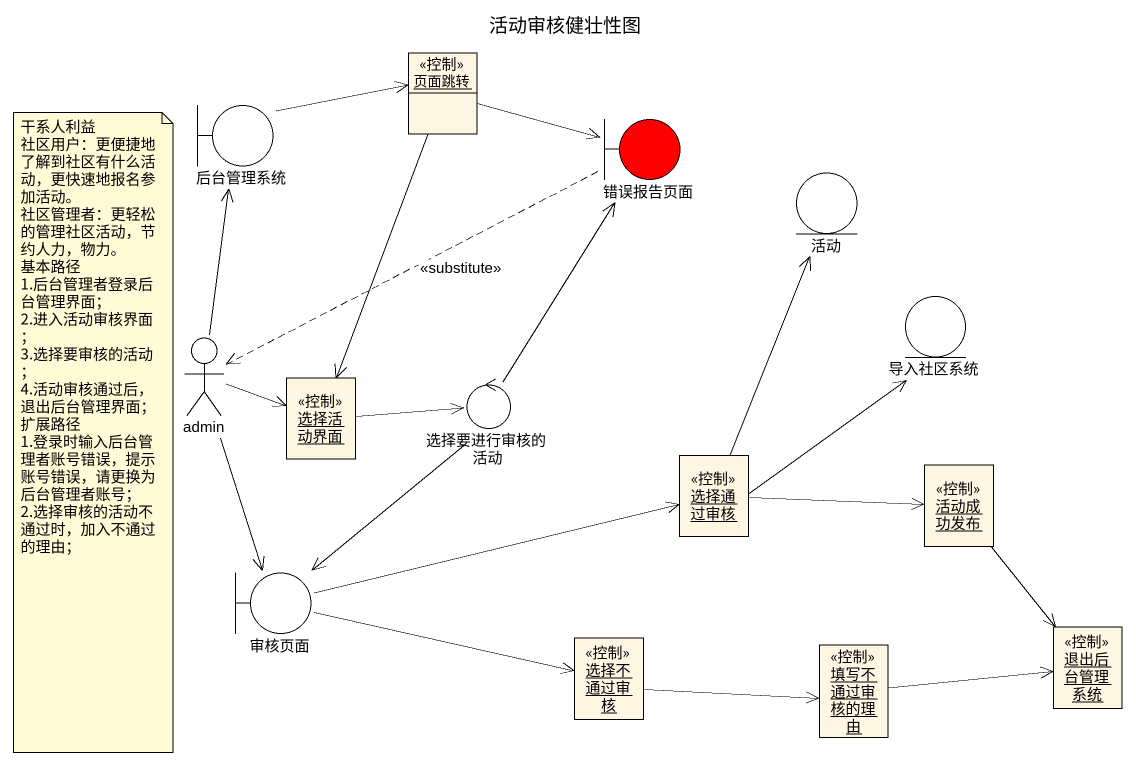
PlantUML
@startuml
title 活动审核健壮性图
allowmixing
hide circle
hide empty members
object 页面跳转 <<控制>>
boundary 后台管理系统
boundary 错误报告页面 #FF0000
entity 活动
entity 导入社区系统
actor admin
object 选择活动界面 <<控制>>
control 选择要进行审核的活动
object 选择通过审核 <<控制>>
object 活动成功发布 <<控制>>
boundary 审核页面
object 选择不通过审核 <<控制>>
object 填写不通过审核的理由 <<控制>>
object 退出后台管理系统 <<控制>>
页面跳转 -right-> 错误报告页面
页面跳转 --> 选择活动界面
后台管理系统 -right-> 页面跳转
admin -up-> 后台管理系统
admin <.right. 错误报告页面 : <<substitute>>
admin -right-> 选择活动界面
admin --> 审核页面
选择活动界面 -right-> 选择要进行审核的活动
选择要进行审核的活动 -up-> 错误报告页面
选择要进行审核的活动 --> 审核页面
选择通过审核 -up-> 活动
选择通过审核 -up-> 导入社区系统
选择通过审核 -right-> 活动成功发布
活动成功发布 --> 退出后台管理系统
审核页面 -right-> 选择通过审核
审核页面 -right-> 选择不通过审核
选择不通过审核 -right-> 填写不通过审核的理由
填写不通过审核的理由 -right-> 退出后台管理系统
note as N1
  干系人利益
  社区用户：更便捷地了解到社区有什么活动，更快速地报名参加活动。
  社区管理者：更轻松的管理社区活动，节约人力，物力。
  基本路径
  1.后台管理者登录后台管理界面；
  2.进入活动审核界面；
  3.选择要审核的活动；
  4.活动审核通过后，退出后台管理界面；
  扩展路径
  1.登录时输入后台管理者账号错误，提示账号错误，请更换为后台管理者账号；
  2.选择审核的活动不通过时，加入不通过的理由；
end note
@enduml
